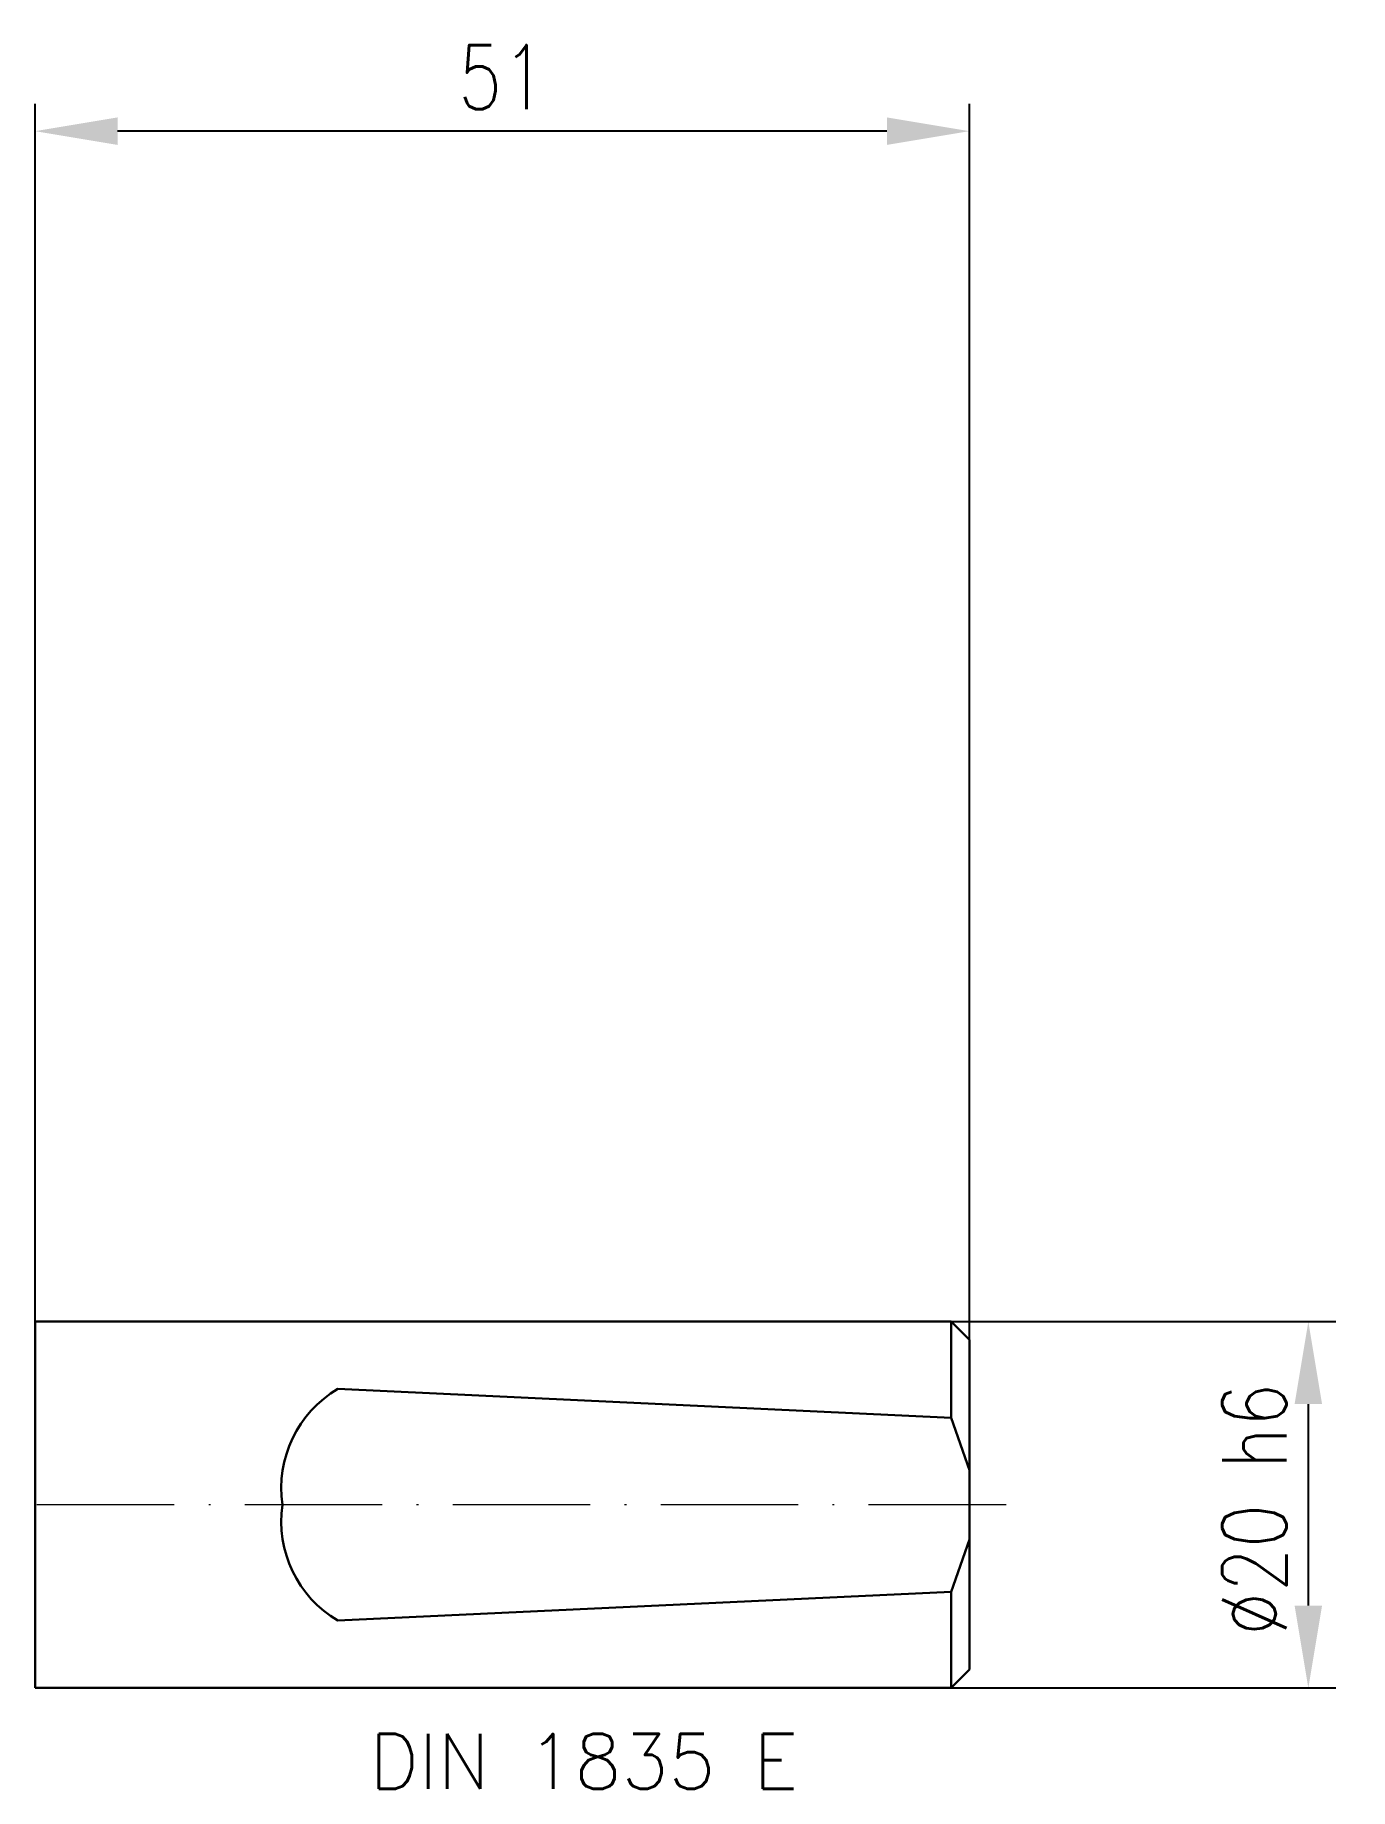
# Model space of a CAD drawing. Header units: millimetres. Extents: x 0 to 71.8, y -15.5 to 80.2.
import ezdxf

# ---------------------------------------------------------------- set-up
doc = ezdxf.new("R2010")
doc.units = ezdxf.units.MM
doc.header["$LTSCALE"] = 7.5
doc.linetypes.add('CENTER', pattern=[1.5, 1, -0.25, 0, -0.25])
for name, color, linetype, lineweight in [('1', 4, 'Continuous', 30), ('2', 7, 'Continuous', 9), ('SK1', 4, 'Continuous', 30), ('SK2', 7, 'Continuous', 9), ('SK4', 2, 'CENTER', 9), ('SK6', 5, 'Continuous', 9)]:
    doc.layers.add(name, color=color, linetype=linetype, lineweight=lineweight)
doc.styles.add('SIMPLEX', font='simplex.shx', dxfattribs={"width": 0.8})
doc.dimstyles.new('WALTER_1', dxfattribs={"dimtxt": 3.5, "dimasz": 4.5, "dimexe": 1.5, "dimexo": 0, "dimgap": 1.2, "dimtad": 1, "dimdec": 3, "dimdsep": 46, "dimtxsty": 'SIMPLEX', "dimcen": 2.5, "dimazin": 2, "dimtfac": 1, "dimtdec": 3, "dimtmove": 0, "dimatfit": 0, "dimfxl": 1.25, "dimtolj": 1, "dimarcsym": 0})

# ---------------------------------------------------------------- blocks, each defined once
blk = doc.blocks.new('*D0')
at = {"layer": 'Defpoints', "color": 0, "transparency": 16777216}
for p in [(50, 10), (69.5, 10), (50, -10)]:
    blk.add_point(p, dxfattribs=at)
at = {"layer": 'SK2', "color": 0, "lineweight": -2, "transparency": 16777216}
for p, q in [((50, 10), (71, 10)), ((69.5, -5.5), (69.5, 5.5)), ((50, -10), (71, -10))]:
    blk.add_line(p, q, dxfattribs=at)
at = {"layer": 'SK2', "color": 0, "transparency": 16777216}
for points in [[(68.75, 5.5), (70.25, 5.5), (69.5, 10)], [(68.75, -5.5), (70.25, -5.5), (69.5, -10)]]:
    blk.add_solid(points, dxfattribs=at)
at = {"layer": 'SK2', "color": 0, "transparency": 16777216, "insert": (66.55, -0.258), "char_height": 3.5, "attachment_point": 5, "rotation": 90, "style": 'SIMPLEX'}
blk.add_mtext('\\A1;%%c20 h6', dxfattribs=at)
blk = doc.blocks.new('*D1')
at = {"layer": 'Defpoints', "color": 0, "transparency": 16777216}
for p in [(0, 75), (0, 10), (51, 8.7988)]:
    blk.add_point(p, dxfattribs=at)
at = {"layer": 'SK2', "color": 0, "lineweight": -2, "transparency": 16777216}
for p, q in [((0, 10), (0, 76.5)), ((51, 8.7988), (51, 76.5)), ((46.5, 75), (4.5, 75))]:
    blk.add_line(p, q, dxfattribs=at)
at = {"layer": 'SK2', "color": 0, "transparency": 16777216}
for points in [[(4.5, 75.75), (4.5, 74.25), (0, 75)], [(46.5, 75.75), (46.5, 74.25), (51, 75)]]:
    blk.add_solid(points, dxfattribs=at)
at = {"layer": 'SK2', "color": 0, "transparency": 16777216, "insert": (25.5, 77.95), "char_height": 3.5, "attachment_point": 5, "style": 'SIMPLEX'}
blk.add_mtext('\\A1;51', dxfattribs=at)

msp = doc.modelspace()

# ---------------------------------------------------------------- linework, layer by layer
at = {"layer": '1'}
msp.add_line((0, 10), (0, -10), dxfattribs=at)
at = {"layer": '2', "color": 7, "linetype": 'Continuous'}
msp.add_line((31, -10), (31, -10), dxfattribs=at)
msp.add_line((31, -10), (31, -10), dxfattribs=at)
at = {"layer": 'SK1'}
for p, q in [((50, 10), (0, 10)), ((50, 10), (0, 10)), ((51, 9), (50, 10)), ((51, 9), (50, 10)), ((50, 10), (50, 4.752)), ((50, 10), (50, 4.752)), ((51, 9), (51, -9)), ((51, 9), (51, -9)), ((16.5305, 6.3249), (50, 4.752)), ((16.5305, 6.3249), (50, 4.752)), ((50, 4.752), (51, 1.8924)), ((50, 4.752), (51, 1.8924)), ((50, -4.752), (51, -1.8924)), ((50, -4.752), (51, -1.8924)), ((16.5305, -6.3249), (50, -4.752)), ((16.5305, -6.3249), (50, -4.752)), ((50, -4.752), (50, -10)), ((50, -4.752), (50, -10)), ((50, -10), (51, -9)), ((50, -10), (51, -9)), ((50, -10), (0, -10)), ((50, -10), (0, -10))]:
    msp.add_line(p, q, dxfattribs=at)
for centre, start, end in [((19.7092, 0.9134), 120.430213, 188.368656), ((19.7092, 0.9134), 120.430213, 188.368656), ((19.7092, -0.9134), 171.631344, 239.569787), ((19.7092, -0.9134), 171.631344, 239.569787)]:
    msp.add_arc(centre, 6.276, start, end, dxfattribs=at)
at = {"layer": 'SK4'}
msp.add_line((53, 0), (0, 0), dxfattribs=at)
msp.add_line((53, 0), (0, 0), dxfattribs=at)

# ---------------------------------------------------------------- texts
at = {"layer": 'SK6', "style": 'SIMPLEX'}
msp.add_text('DIN 1835 E', height=3, dxfattribs=at).set_placement((18.2489, -15.514))

# ---------------------------------------------------------------- dimensions: what is measured, and where the dimension line sits
at = {"layer": 'SK2'}
dim = msp.add_linear_dim(base=(0, 75), p1=(51, 8.7988), p2=(0, 10), angle=180, text='51', dimstyle='WALTER_1', dxfattribs=at)
dim.commit()
dim.dimension.update_dxf_attribs({"geometry": '*D1', "text_midpoint": (25.5, 77.95)})
dim = msp.add_linear_dim(base=(69.5, 10), p1=(50, -10), p2=(50, 10), angle=90, text='%%c<> h6', dimstyle='WALTER_1', dxfattribs=at)
dim.commit()
dim.dimension.update_dxf_attribs({"geometry": '*D0', "text_midpoint": (69.5, -0.2579), "dimtype": 128})

doc.saveas('drawing.dxf')
